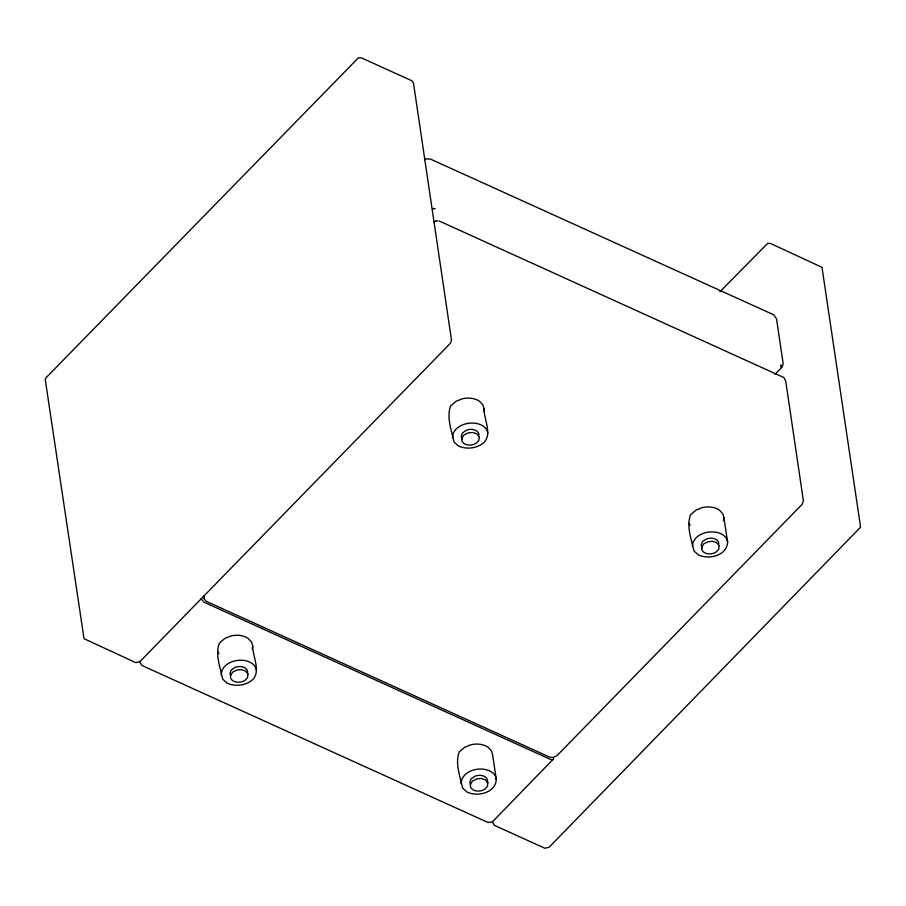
<?xml version="1.0" encoding="UTF-8"?>
<svg xmlns="http://www.w3.org/2000/svg" width="906" height="906" viewBox="0 0 906 906"><rect width="100%" height="100%" fill="white"/><g stroke="black" fill="none" stroke-linecap="round" stroke-linejoin="round"><path stroke-width="1.36" d="M781.142 367.451L780.825 366.25M496.318 779.488C495.469 792.92 477.541 797.099 467.066 792.059L462.604 788.061C460.18 776.635 454.88 763.418 459.206 751.969L464.721 747.246L470.848 744.777A17.961 12.593 -8.4 0 1 488.141 747.303L491.471 750.949L492.581 754.585L496.318 779.488A17.361 12.174 -8.4 0 0 480.327 769.058A17.361 12.163 -8.4 0 0 464.336 775.457L461.958 778.82L460.995 783.633M727.62 542.332C726.771 555.763 708.854 559.942 698.379 554.891L693.917 550.905C691.493 539.478 686.182 526.25 690.508 514.812L696.023 510.089L702.161 507.62A17.961 12.593 -8.4 0 1 719.455 510.146L722.784 513.781L723.883 517.428L727.62 542.332A17.361 12.174 -8.4 0 0 711.629 531.901A17.361 12.163 -8.4 0 0 695.649 538.289L693.271 541.663L692.297 546.477M252.253 649.183L252.706 645.763L251.596 642.116L248.267 638.481A17.961 12.593 -8.4 0 0 230.973 635.955L224.847 638.424L219.331 643.147C215.005 654.585 220.317 667.813 222.729 679.24L227.191 683.226C234.541 686.363 243.125 685.899 249.954 681.708C262.808 673.702 252.446 657.19 252.706 645.763M483.713 410.882L484.019 408.606L482.909 404.959L479.58 401.324A17.961 12.593 -8.4 0 0 462.286 398.799L456.148 401.267L450.633 405.99C446.307 417.428 451.618 430.644 454.042 442.071L458.504 446.069C465.843 449.195 474.427 448.73 481.256 444.552C494.11 436.545 483.747 420.033 484.019 408.606M723.43 520.848L723.883 517.428M221.121 674.811L222.095 669.998L224.462 666.623A17.361 12.163 -8.4 0 1 240.452 660.225A17.361 12.174 -8.4 0 1 256.443 670.667M452.434 437.655L453.396 432.841L455.775 429.467A17.361 12.163 -8.4 0 1 471.766 423.068A17.361 12.174 -8.4 0 1 487.756 433.51M139.615 662.06L142.016 665.514L488.187 822.557L492.445 821.844L553.668 758.741M782.388 366.579L783.124 363.272L776.555 318.935L773.724 314.812L430.52 159.116L426.296 158.867L424.54 159.637M719.919 291.755L767.608 243.476L770.485 243.454L822.002 267.315L860.587 527.156L549.161 847.212L544.902 848.254L494.416 825.366L492.354 821.98M775.049 374.359L781.957 367.281M432.502 209.048L433.77 208.289M434.246 209.014L435.129 208.561M433.815 221.766L436.013 221.075M553.238 759.545L551.358 759.794L204.077 602.241L201.109 598.741M436.273 220.747L437.689 220.871M439.161 220.985L783.894 377.564L785.717 381.018L803.407 500.893L802.037 504.427L556.816 755.842L552.932 757.529L549.568 757.076L206.341 601.358L203.941 598.617L203.533 595.842L203.941 598.617M780.666 364.858L781.493 365.628M689.013 523.408L690.157 525.333M217.836 651.742L218.98 653.668M702.263 548.175L701.108 545.31L702.309 541.788L706.17 539.093A8.913 6.251 -8.4 0 1 718.843 543.521M462.4 439.342L461.233 436.488L462.434 432.966L466.307 430.259A8.913 6.251 -8.4 0 1 478.968 434.687M470.576 784.381L469.795 782.467L471.007 778.956L474.869 776.249A8.913 6.251 -8.4 0 1 484.416 776.419A8.913 6.251 -8.4 0 1 487.202 782.75M230.702 675.559L229.931 673.645L231.132 670.123L234.994 667.428A8.913 6.251 -8.4 0 1 247.655 671.856M451.505 340.135L450.542 343.125L139.966 661.573L135.707 662.614L84.032 638.685L45.3 379.908L45.742 378.062L358.414 57.825L361.29 57.814L411.664 80.668L413.464 82.944L451.505 340.135M248.018 673.826L247.519 677.643L245.198 680.168A8.913 6.251 -8.4 0 1 235.039 681.776A8.913 6.251 -8.4 0 1 230.498 675.627L232.661 672.15L236.953 670.032L241.268 669.659L245.118 670.768L248.018 673.826M479.319 436.669L478.821 440.486L476.499 443.011A8.913 6.251 -8.4 0 1 466.352 444.62A8.913 6.251 -8.4 0 1 461.8 438.47L463.963 434.993L468.255 432.875L472.581 432.502L476.42 433.612L479.319 436.669M487.881 782.648L487.394 786.465L485.072 788.99A8.913 6.251 -8.4 0 1 474.914 790.61A8.913 6.251 -8.4 0 1 470.373 784.449L472.536 780.983L476.828 778.854L481.143 778.481L484.982 779.59L487.881 782.648M719.194 545.491L718.696 549.308L716.374 551.833A8.913 6.251 -8.4 0 1 706.227 553.441A8.913 6.251 -8.4 0 1 701.674 547.292L703.837 543.815L708.13 541.697L712.456 541.324L716.295 542.434L719.194 545.491"/></g></svg>
